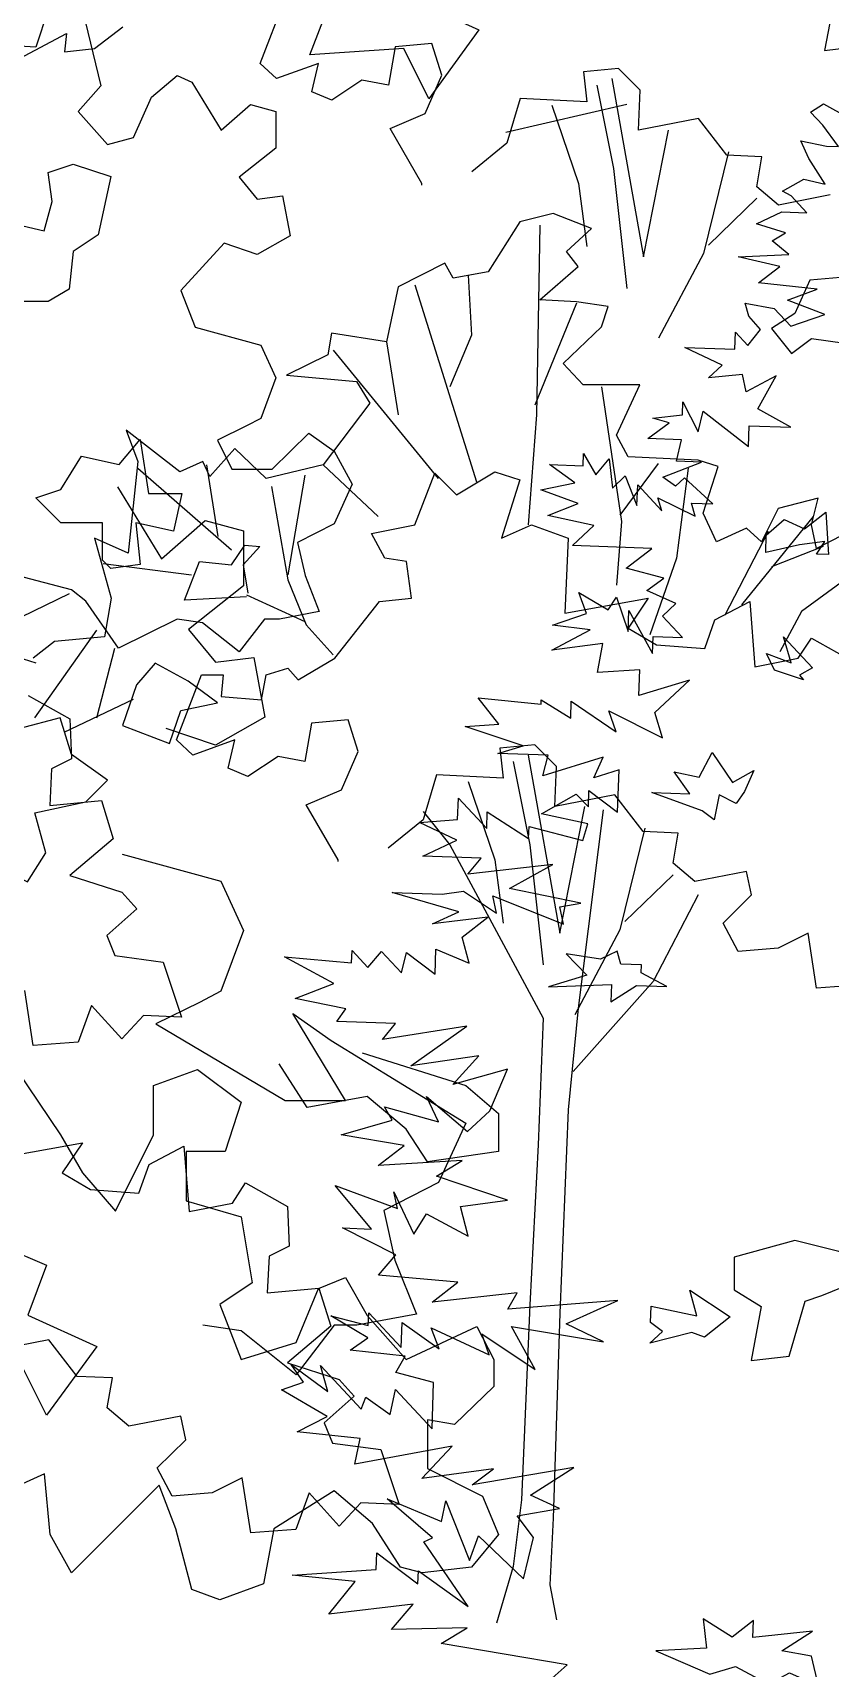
# Model space of a CAD drawing. Header units: inches. Extents: x 11.9 to 85.3, y 21.1 to 37.4.
# Drawn here: x 66.0236 to 66.2501, y 21.8291 to 22.2938 of the extents above; entities that cross this region are included whole.
import ezdxf

# ---------------------------------------------------------------- set-up
doc = ezdxf.new("R2010")
doc.units = ezdxf.units.IN
doc.header["$MEASUREMENT"] = 0
doc.layers.add('CAY', color=94, linetype='Continuous')
doc.layers.add('CAY-3', color=61, linetype='Continuous')

# ---------------------------------------------------------------- blocks, each defined once
blk = doc.blocks.new('A$C76451831')
at = {"layer": 'CAY'}
for p, q in [((4929.6, 1084.7), (4941, 1036.7)), ((5268.6, 1047.8), (5246.4, 1045.7)), ((5246.4, 1045.7), (5248.5, 1026.7)), ((5282.3, 1034.1), (5268.6, 1047.8)), ((4941, 1036.7), (4926.8, 1020.6)), ((4973.2, 1029.6), (4989.3, 1043.4)), ((4989.3, 1043.4), (4998.7, 1039.1)), ((4998.7, 1039.1), (5017.2, 1008.8)), ((4961.8, 1004.1), (4973.2, 1029.6)), ((5017.2, 1008.8), (5035.7, 1024.9)), ((5035.7, 1024.9), (5051.8, 1020.6)), ((5273.8, 1025), (5197.2, 1007.3)), ((5206.3, 1028.8), (5197.9, 1000.4)), ((5248.5, 1026.7), (5206.3, 1028.8)), ((5281.2, 1008.8), (5282.3, 1034.1)), ((5390, 1020.2), (5398.3, 1025.4)), ((5398.3, 1025.4), (5413.9, 1016.7)), ((4926.8, 1020.6), (4945.3, 999.7)), ((5051.8, 1020.6), (5051.8, 997.4)), ((5319.2, 1016.2), (5281.2, 1008.8)), ((5337.1, 993), (5319.2, 1016.2)), ((5397.8, 1011.8), (5390, 1020.2)), ((5407.8, 998.3), (5397.8, 1011.8)), ((4945.3, 999.7), (4961.8, 1004.1)), ((5051.8, 997.4), (5028.6, 978.9)), ((5197.9, 1000.4), (5175.7, 982.4)), ((5389, 990.8), (5383.9, 1001.9)), ((5383.9, 1001.9), (5400.1, 998.6)), ((5400.1, 998.6), (5407.8, 998.3)), ((5359.3, 991.9), (5337.1, 993)), ((5356.1, 972.9), (5359.3, 991.9)), ((5399.3, 974.6), (5389, 990.8)), ((5028.6, 978.9), (5040, 965.1)), ((5372.4, 970.1), (5385.8, 977.8)), ((5385.8, 977.8), (5399.3, 974.6)), ((5040, 965.1), (5056.1, 967.1)), ((5056.1, 967.1), (5060.8, 941.9)), ((5369.8, 961.3), (5356.1, 972.9)), ((5402.5, 967.7), (5369.8, 961.3)), ((5377.7, 967.2), (5372.4, 970.1)), ((5387.7, 956.4), (5377.7, 967.2)), ((5355.8, 949.4), (5371.9, 957)), ((5371.9, 957), (5387.7, 956.4)), ((5374.2, 943.7), (5355.8, 949.4)), ((5365.8, 938.6), (5374.2, 943.7)), ((5019.2, 937.2), (4991.7, 907.3)), ((5040, 930.1), (5019.2, 937.2)), ((5060.8, 941.9), (5040, 930.1)), ((5376.4, 930.1), (5365.8, 938.6)), ((5344.2, 928.5), (5376.4, 930.1)), ((5370.7, 922.5), (5344.2, 928.5)), ((5357.2, 912.1), (5370.7, 922.5)), ((5394.2, 908.1), (5357.2, 912.1)), ((4991.7, 907.3), (5000.7, 884.1)), ((5375.4, 901.1), (5394.2, 908.1)), ((5399.1, 892.1), (5375.4, 901.1)), ((5351, 891), (5348.6, 899.3)), ((5348.6, 899.3), (5367.1, 895.9)), ((5358.4, 882.6), (5351, 891)), ((5367.1, 895.9), (5377.5, 884.7)), ((5377.5, 884.7), (5399.1, 892.1)), ((5000.7, 884.1), (5042.4, 872.7)), ((5342.1, 870.1), (5342.5, 880.9)), ((5342.5, 880.9), (5350.4, 872.5)), ((5350.4, 872.5), (5358.4, 882.6)), ((5042.4, 872.7), (5051.8, 851.9)), ((5310.5, 871.2), (5342.1, 870.1)), ((5334.1, 859.9), (5310.5, 871.2)), ((5325.6, 852), (5334.1, 859.9)), ((5051.8, 851.9), (5042.4, 826.3)), ((5347, 854), (5325.6, 852)), ((5349.4, 843.1), (5347, 854)), ((5368.3, 853.3), (5349.4, 843.1)), ((5356.7, 832.4), (5368.3, 853.3)), ((5290.3, 826.5), (5309, 828.6)), ((5309, 828.6), (5309.3, 836.7)), ((5309.3, 836.7), (5319, 817.8)), ((5319, 817.8), (5322.2, 830.9)), ((5322.2, 830.9), (5350.9, 808.5)), ((5377.6, 820.8), (5356.7, 832.4)), ((5033.3, 821.6), (5014.8, 812.5)), ((5042.4, 826.3), (5033.3, 821.6)), ((5287.1, 813.5), (5300.6, 823.4)), ((5300.6, 823.4), (5290.3, 826.5)), ((5350.9, 808.5), (5351.3, 821.7)), ((5351.3, 821.7), (5377.6, 820.8)), ((5014.8, 812.5), (5023.9, 794.1)), ((5049.4, 794.1), (5072.6, 816.9)), ((5072.6, 816.9), (5088.7, 805.5)), ((5308.4, 812.7), (5287.1, 813.5)), ((5305.2, 799.3), (5308.4, 812.7)), ((5088.7, 805.5), (5100.1, 784.6)), ((5246.2, 796.3), (5246.5, 804)), ((5246.5, 804), (5254.2, 790.6)), ((5254.2, 790.6), (5262.7, 800.7)), ((5262.7, 800.7), (5264.7, 782.1)), ((5296.7, 789.1), (5321.1, 798.7)), ((5321.1, 798.7), (5305.2, 799.3)), ((5023.9, 794.1), (5049.4, 794.1)), ((5240.9, 785.6), (5224.9, 797.1)), ((5224.9, 797.1), (5246.2, 796.3)), ((5264.7, 782.1), (5272.7, 790)), ((5272.7, 790), (5280.2, 771.1)), ((5304.7, 783.4), (5296.7, 789.1)), ((5310.3, 788.7), (5304.7, 783.4)), ((5328.3, 772.2), (5310.3, 788.7)), ((4951.7, 782.9), (4979.4, 737.5)), ((5100.1, 784.6), (5088.7, 759.5)), ((5219.4, 781), (5240.9, 785.6)), ((5243.1, 772.4), (5219.4, 781)), ((5280.2, 771.1), (5280.7, 784.3)), ((5280.7, 784.3), (5296, 767.8)), ((5223.8, 764.9), (5243.1, 772.4)), ((5296, 767.8), (5293.5, 776.1)), ((5293.5, 776.1), (5317.1, 764.4)), ((5314.7, 772.6), (5328.3, 772.2)), ((5317.1, 764.4), (5314.7, 772.6)), ((4979.4, 737.5), (5007.1, 761.7)), ((5007.1, 761.7), (5031.3, 755.2)), ((5088.7, 759.5), (5065.6, 747.7)), ((5253, 758.5), (5223.8, 764.9)), ((5239.5, 745.8), (5253, 758.5)), ((5031.3, 755.2), (5031.3, 720.4)), ((5065.6, 747.7), (5070.3, 726.8)), ((5289.7, 744), (5239.5, 745.8)), ((5273.4, 731.5), (5289.7, 744)), ((4922.5, 717.8), (4887.9, 726.8)), ((5070.3, 726.8), (5079.3, 704)), ((5297.2, 725.2), (5273.4, 731.5)), ((5286.5, 717.4), (5297.2, 725.2)), ((4825.4, 669), (4921.3, 715.4)), ((4931.5, 710.7), (4922.5, 717.8)), ((5031.3, 720.4), (4996.5, 692.7)), ((5248.4, 702.9), (5243.4, 716.2)), ((5243.4, 716.2), (5262.1, 705.1)), ((5304.8, 709.1), (5286.5, 717.4)), ((4952.3, 680.8), (4931.5, 710.7)), ((5079.3, 704), (5054.2, 699.3)), ((5262.1, 705.1), (5267.3, 713.1)), ((5267.3, 713.1), (5274.7, 691.5)), ((5274.7, 691.5), (5275.2, 704.7)), ((5275.2, 704.7), (5290.1, 677.4)), ((5296.4, 701.2), (5304.8, 709.1)), ((4989.3, 699.3), (4952.3, 680.8)), ((5005.4, 696.9), (4989.3, 699.3)), ((5028.6, 678.5), (5005.4, 696.9)), ((5044.7, 699.3), (5028.6, 678.5)), ((5054.2, 699.3), (5044.7, 699.3)), ((5226.8, 695.5), (5248.4, 702.9)), ((5250.7, 692.4), (5226.8, 695.5)), ((5309, 687.6), (5296.4, 701.2)), ((4899.3, 636.8), (4938.6, 692.2)), ((4996.5, 692.7), (5013.6, 672)), ((5226.3, 679.6), (5250.7, 692.4)), ((5258.6, 683.9), (5226.3, 679.6)), ((5255.2, 665.5), (5258.6, 683.9)), ((5290.1, 677.4), (5290.5, 688.3)), ((5290.5, 688.3), (5309, 687.6)), ((4938.6, 636.8), (4950, 680.8)), ((5013.6, 672), (5037.8, 675)), ((5037.8, 675), (5044.9, 637.2)), ((5282, 667.2), (5255.2, 665.5)), ((5281.5, 650.9), (5282, 667.2)), ((5313.5, 660.7), (5281.5, 650.9)), ((5291.5, 640.2), (5313.5, 660.7)), ((4917.8, 627.7), (4961.8, 648.6)), ((5179.9, 649.5), (5219.6, 645.4)), ((5192.9, 632.7), (5179.9, 649.5)), ((5219.6, 645.4), (5219.7, 648.1)), ((5219.7, 648.1), (5238.4, 636.6)), ((5238.4, 636.6), (5238.7, 647.4)), ((5238.7, 647.4), (5267.1, 627.9)), ((5044.9, 637.2), (5013.6, 619.5)), ((5171.6, 631.2), (5192.9, 632.7)), ((5262.5, 641.2), (5296.4, 624.1)), ((5267.1, 627.9), (5262.5, 641.2)), ((5296.4, 624.1), (5291.5, 640.2)), ((5013.6, 619.5), (4982.4, 630.1)), ((5208.3, 619), (5171.6, 631.2)), ((5192.3, 614.2), (5208.3, 619)), ((5224, 613.1), (5192.3, 614.2)), ((5220.8, 600), (5224, 613.1)), ((5258.8, 611.8), (5220.8, 600)), ((5252.9, 598.9), (5258.8, 611.8)), ((5268.9, 603.8), (5252.9, 598.9)), ((5268, 577.1), (5268.9, 603.8)), ((5249.5, 580.4), (5249.9, 590.8)), ((5249.9, 590.8), (5268, 577.1)), ((5166.8, 572.4), (5167.3, 586)), ((5167.3, 586), (5185.2, 566.8)), ((5219.9, 576), (5241.7, 588.4)), ((5241.7, 588.4), (5249.5, 580.4)), ((5142.7, 570.6), (5166.8, 572.4)), ((5166.3, 559.3), (5142.7, 570.6)), ((5185.2, 566.8), (5185.5, 577.2)), ((5185.5, 577.2), (5211.7, 560.4)), ((5249.2, 569.6), (5219.9, 576)), ((5246.1, 559.2), (5249.2, 569.6)), ((5144.7, 549.2), (5166.3, 559.3)), ((5211.7, 560.4), (5212, 568.1)), ((5212, 568.1), (5246.1, 559.2)), ((5181.8, 547.9), (5144.7, 549.2)), ((5173.3, 537.8), (5181.8, 547.9)), ((5227, 544), (5173.3, 537.8)), ((5199.7, 528.7), (5227, 544)), ((5244.7, 519.4), (5199.7, 528.7)), ((5125.3, 526.3), (5157, 525.2)), ((5167.5, 513.9), (5125.3, 526.3)), ((5157, 525.2), (5170.6, 527)), ((5170.6, 527), (5191.5, 513.1)), ((5189.1, 524.1), (5233.8, 506.2)), ((5191.5, 513.1), (5189.1, 524.1)), ((5231.5, 517.1), (5244.7, 519.4)), ((5150.9, 506.4), (5167.5, 513.9)), ((5185.9, 510.6), (5150.9, 506.4)), ((5169.6, 498), (5185.9, 510.6)), ((5233.8, 506.2), (5231.5, 517.1)), ((5174, 481.5), (5169.6, 498)), ((5099.7, 481.8), (5100, 489.5)), ((5100, 489.5), (5110.1, 478.8)), ((5110.1, 478.8), (5118.6, 488.9)), ((5118.6, 488.9), (5131.2, 475.3)), ((5131.2, 475.3), (5134.4, 488.3)), ((5134.4, 488.3), (5152.5, 474.6)), ((5152.5, 474.6), (5153.1, 490.4)), ((5153.1, 490.4), (5174, 481.5)), ((5057.3, 485.6), (5099.7, 481.8)), ((5088.4, 468.6), (5057.3, 485.6)), ((5064.1, 459.1), (5088.4, 468.6)), ((5096, 452.5), (5064.1, 459.1)), ((5062.5, 449.6), (5086.7, 432.5)), ((5090.3, 444.6), (5096, 452.5)), ((5127.4, 443.3), (5090.3, 444.6)), ((5119.3, 433.1), (5127.4, 443.3)), ((5172.7, 441.7), (5119.3, 433.1)), ((5137.3, 416.6), (5172.7, 441.7)), ((5180.2, 422.8), (5137.3, 416.6)), ((5163.7, 404.8), (5180.2, 422.8)), ((5198.4, 414.5), (5163.7, 404.8)), ((5187.1, 388.1), (5198.4, 414.5)), ((5154.7, 381.1), (5147.1, 397.2)), ((5147.1, 397.2), (5173, 375)), ((5120.6, 390.5), (5154.7, 381.1)), ((5125.3, 382.1), (5120.6, 390.5)), ((5173, 375), (5187.1, 388.1)), ((5093.2, 372.8), (5125.3, 382.1)), ((5132.9, 366), (5093.2, 372.8)), ((5171.9, 380.3), (5154.8, 342.6)), ((5116.6, 353.4), (5132.9, 366)), ((5169.7, 356.6), (5116.6, 353.4)), ((5153.5, 346.7), (5169.7, 356.6)), ((5154.8, 342.6), (5120.1, 324.9)), ((5198.3, 331.5), (5153.5, 346.7)), ((5112.4, 313.2), (5089.4, 340.8)), ((5089.4, 340.8), (5128.7, 326.2)), ((5126.4, 336.8), (5139.1, 310)), ((5128.7, 326.2), (5126.4, 336.8)), ((5168.7, 327.6), (5198.3, 331.5)), ((5120.1, 324.9), (5127.1, 293.6)), ((5139.1, 310), (5147.2, 322.9)), ((5147.2, 322.9), (5173.5, 308.8)), ((5173.5, 308.8), (5168.7, 327.6)), ((5093.9, 313.9), (5112.4, 313.2)), ((5127.7, 296.8), (5093.9, 313.9)), ((5116.8, 284), (5127.7, 296.8)), ((5127.1, 293.6), (5140.7, 259.4)), ((5167, 279.6), (5116.8, 284)), ((5150.7, 267), (5167, 279.6)), ((5204.4, 272.8), (5150.7, 267)), ((5198.6, 262.6), (5204.4, 272.8)), ((5140.7, 259.4), (5103, 252.3)), ((5110.3, 252.1), (5110.6, 260.2)), ((5110.6, 260.2), (5131.1, 238.2)), ((5268.1, 267.9), (5198.6, 262.6)), ((5235.4, 253.2), (5268.1, 267.9)), ((5029.8, 248.8), (5005.7, 252.3)), ((5064.6, 221), (5029.8, 248.8)), ((5088.8, 252.3), (5064.6, 221)), ((5110, 244.4), (5086.5, 258.4)), ((5086.5, 258.4), (5110.3, 252.1)), ((5103, 252.3), (5088.8, 252.3)), ((5131.1, 238.2), (5131.7, 254.1)), ((5131.7, 254.1), (5155.1, 237.4)), ((5155.1, 237.4), (5150.1, 250.7)), ((5150.1, 250.7), (5186.7, 233.6)), ((5200.9, 251.6), (5259, 241.9)), ((5215.8, 224.4), (5200.9, 251.6)), ((5259, 241.9), (5235.4, 253.2)), ((5098.9, 236.6), (5110, 244.4)), ((5186.7, 233.6), (5182.2, 246.9)), ((5182.2, 246.9), (5215.8, 224.4)), ((5133.6, 232.7), (5098.9, 236.6)), ((5127.8, 222.5), (5133.6, 232.7)), ((5069.2, 216.4), (5061.4, 227.5)), ((5061.4, 227.5), (5084.8, 210.4)), ((5080, 226.9), (5105.7, 199.2)), ((5084.8, 210.4), (5080, 226.9)), ((5151.6, 216.2), (5127.8, 222.5)), ((5055.4, 211.4), (5069.2, 216.4)), ((5084.3, 194.5), (5055.4, 211.4)), ((5124.2, 195.8), (5127.5, 211.6)), ((5127.5, 211.6), (5150.6, 186.8)), ((5150.6, 186.8), (5151.6, 216.2)), ((5105.7, 199.2), (5108.7, 206.8)), ((5108.7, 206.8), (5124.2, 195.8)), ((5065.3, 184.8), (5084.3, 194.5)), ((5105.1, 180.6), (5065.3, 184.8)), ((5101.8, 164.4), (5105.1, 180.6)), ((5163.4, 175.9), (5101.8, 164.4)), ((5144.1, 155.3), (5163.4, 175.9)), ((5189.6, 161.4), (5144.1, 155.3)), ((5240.4, 162.3), (5176.1, 151.4)), ((5176.1, 151.4), (5189.6, 161.4)), ((5213, 144.7), (5240.4, 162.3)), ((5150.9, 117.8), (5122.3, 142.4)), ((5122.3, 142.4), (5156.7, 128.1)), ((5156.7, 128.1), (5159.4, 141.1)), ((5159.4, 141.1), (5174.4, 103.4)), ((5204.4, 131.8), (5231.3, 136.3)), ((5231.3, 136.3), (5213, 144.7)), ((5214.8, 117.9), (5204.4, 131.8)), ((5145.4, 115.3), (5150.9, 117.8)), ((5173.4, 74.4), (5145.4, 115.3)), ((5174.4, 103.4), (5180, 119.1)), ((5180, 119.1), (5208.5, 91.8)), ((5208.5, 91.8), (5214.8, 117.9)), ((5115.3, 97.8), (5115.7, 108.2)), ((5115.7, 108.2), (5141.7, 88.7)), ((5062.2, 94.2), (5115.3, 97.8)), ((5101.9, 90.1), (5062.2, 94.2)), ((5141.7, 88.7), (5142, 96.8)), ((5142, 96.8), (5173.4, 74.4)), ((5085.3, 69.4), (5101.9, 90.1)), ((5138.6, 75.7), (5085.3, 69.4)), ((5124.9, 59.8), (5138.6, 75.7)), ((5172.9, 60.9), (5124.9, 59.8)), ((5156.3, 51), (5172.9, 60.9)), ((5236, 37.4), (5156.3, 51)), ((5224.8, 27.3), (5236, 37.4))]:
    blk.add_line(p, q, dxfattribs=at)
for points in [[(530, 749.3), (509.9, 755.6)], [(519.4, 1132.1), (549, 1147.9), (547.9, 1136.3), (566.9, 1138.4), (584.8, 1152.1)], [(5144.1, 974), (5144.1, 975), (5124.1, 1009.8), (5146.2, 1019.3), (5156.8, 1043.6), (5150.4, 1063.6), (5127.2, 1061.5), (5123, 1037.3), (5106.1, 1040.4), (5087.2, 1027.8), (5074.5, 1033.1), (5078.7, 1051), (5052.3, 1041.5), (5041.8, 1051), (5057.6, 1092.1)], [(5254.8, 1037.3), (5265.4, 984.5), (5273.8, 908.6)], [(5264.3, 1041.5), (5284.4, 928.6), (5300.2, 1008.8)], [(1043.6, 993.9), (1019.3, 991.8), (1009.9, 970.7), (995.1, 961.2), (1007.7, 945.4), (1020.4, 954.9), (1041.5, 951.8)], [(1040.4, 830.5), (1023.6, 822), (1020.4, 836.8), (1024.6, 853.7), (999.3, 847.3), (988.8, 826.2), (979.3, 834.7), (960.3, 826.2), (951.8, 844.2), (961.3, 873.7), (948.7, 877.9), (904.4, 880), (897, 893.7), (911.8, 925.4), (875.9, 925.4), (863.3, 939.1), (887.5, 962.3), (891.7, 975), (871.7, 978.1), (848.5, 979.2), (872.7, 1000.3), (865.4, 1009.8), (881.2, 1024.5), (856.9, 1034), (835.8, 1028.7), (815.8, 997.1), (793.6, 992.9), (788.4, 1002.4), (758.8, 987.6), (751.5, 952.8), (716.7, 958.1), (714.5, 944.4), (688.2, 931.7), (732.5, 927.5), (740.9, 913.8), (711.4, 874.8), (675.5, 866.3), (655.5, 885.3), (639.7, 867.4), (635.4, 876.9), (620.7, 870.5), (586.9, 896.9), (594.3, 876.9), (588, 818.9), (566.9, 828.4), (577.4, 790.4), (573.2, 766.1), (541.6, 763), (527.9, 752.4)], [(848.5, 1026.6), (846.4, 906.4), (841.1, 836.8)], [(5226.4, 1024.6), (5243.2, 975), (5248.5, 935)], [(803.1, 995), (805.2, 957), (791.5, 924.3)], [(5338.2, 995.1), (5322.3, 930.7), (5293.9, 877)], [(769.4, 988.7), (808.4, 864.2)], [(871.7, 977.1), (845.3, 912.7)], [(5356.1, 965.6), (5325.5, 936)], [(751.5, 952.8), (758.8, 906.4)], [(717.7, 947.5), (784.2, 866.3)], [(887.5, 924.3), (900.2, 838.9), (897, 798.8)], [(594.3, 872.7), (653.4, 821)], [(634.4, 741.9), (648.1, 741.9), (647, 728.2), (672.4, 726.1), (675.5, 741.9), (689.2, 746.1), (695.6, 738.7), (718.8, 752.4), (747.2, 788.3), (767.3, 790.4), (764.1, 813.6), (750.4, 815.7), (742, 831.5), (769.4, 836.8), (782, 869.5), (795.8, 855.8), (820, 870.5), (835.8, 865.3), (824.2, 828.4), (843.2, 836.8), (866.4, 828.4), (864.3, 780.9), (917, 790.4), (904.4, 771.4), (922.3, 760.9), (952.9, 758.7), (959.2, 776.7), (981.4, 788.3), (984.5, 747.1), (1012, 752.4), (1020.4, 765.1), (1046.8, 750.3)], [(1052, 545.7), (1023.6, 543.6), (1018.3, 578.4), (999.3, 568.9), (974, 566.8), (964.5, 584.7), (982.4, 602.7), (979.3, 617.4), (946.6, 611.1), (932.9, 622.7), (936, 641.7), (913.9, 642.7), (895.9, 665.9), (858, 658.6), (859, 683.9), (845.3, 697.6), (823.2, 695.5), (825.3, 676.5), (783.1, 678.6), (774.7, 650.1), (752.5, 632.2)], [(637.6, 874.8), (644.9, 829.4)], [(711.4, 874.8), (746.2, 842.1)], [(923.4, 875.8), (899.1, 843.1)], [(942.4, 872.7), (935, 815.7), (918.1, 767.2)], [(678.7, 861.1), (689.2, 802), (700.8, 773.5), (717.7, 754.5)], [(699.8, 868.4), (689.2, 805.2)], [(1021.5, 842.1), (976.1, 786.2)], [(993, 832.6), (965.6, 779.8)], [(1074.2, 829.4), (1041.5, 802), (1014.1, 782), (1000.4, 756.6)], [(662.9, 791.4), (623.8, 789.3), (633.3, 813.6), (653.4, 811.5), (661.8, 824.1), (671.3, 823.1), (660.8, 811.5), (663.9, 793.6)], [(1027.8, 823.1), (995.1, 810.4)], [(572.2, 812.5), (628.1, 805.2)], [(662.9, 792.5), (699.8, 775.6)], [(720.9, 623.7), (720.9, 624.8), (700.8, 659.6), (723, 669.1), (733.5, 693.4), (727.2, 713.4), (704, 711.3), (699.8, 687), (682.9, 690.2), (663.9, 677.5), (651.3, 682.8), (655.5, 700.7), (629.1, 691.2), (618.6, 700.7), (634.4, 741.9)], [(831.6, 687), (842.2, 634.3), (850.6, 558.4)], [(841.1, 691.2), (861.1, 578.4), (877, 658.6)], [(803.1, 674.4), (820, 624.8), (825.3, 584.7)], [(774.7, 655.4), (791.5, 634.3), (850.6, 524.6), (847.4, 444.5), (842.2, 343.2), (836.9, 219.8), (831.6, 177.6), (821.1, 141.8)], [(888.6, 656.4), (872.7, 530.9), (866.4, 466.6), (861.1, 337.9), (856.9, 208.2), (854.8, 166), (859, 143.9)], [(914.9, 644.8), (899.1, 580.5), (870.6, 526.7)], [(932.9, 615.3), (902.3, 585.8)], [(948.7, 602.7), (920.2, 547.8), (869.6, 490.9)]]:
    blk.add_lwpolyline(points, dxfattribs=at)
for points in [[(722.8, 1185.8), (750.5, 1213.5), (778.2, 1201.7), (766.3, 1170), (809.9, 1150.2), (778.2, 1106.6), (762.4, 1138.3), (703, 1134.3)], [(4862.9, 1119.3), (4873.5, 1124.6), (4873.5, 1103.5), (4884.1, 1103.5), (4892, 1079.7), (4907.8, 1085), (4899.9, 1061.2), (4857.7, 1063.9), (4849.7, 1055.9), (4841.8, 1095.6), (4849.7, 1095.6)], [(4865.6, 929.2), (4870.9, 953), (4905.2, 945.1), (4910.4, 963.5), (4907.8, 982), (4923.6, 987.3), (4947.4, 979.4), (4939.5, 942.4), (4923.6, 931.9), (4921, 908.1), (4907.8, 900.2), (4873.5, 900.2)], [(4915.7, 781.4), (4928.9, 802.5), (4952.7, 797.2), (4965.9, 813), (4971.2, 778.7), (4992.3, 778.7), (4987, 755), (4963.2, 760.2), (4965.9, 733.8), (4947.4, 731.2), (4942.1, 736.5), (4942.1, 760.2), (4915.7, 760.2), (4899.9, 776.1)], [(5401.5, 740.1), (5393.8, 740.4), (5399.1, 748.4), (5383.1, 746.2), (5361.7, 741.5), (5362, 752.4), (5373.3, 762.4), (5386.2, 756.5), (5399.7, 766.9)], [(5385.6, 660.9), (5367.2, 667), (5362.2, 677.6), (5377.8, 671.6), (5372.9, 688.1), (5391.3, 668.4), (5383, 663.7)], [(4892.2, 660), (4885.5, 671.4), (4869.4, 671.4), (4869.4, 643.8), (4852.9, 632), (4836.8, 636.8), (4843.9, 609.2), (4871.4, 606.9), (4880.8, 586), (4862.3, 574.6), (4862.3, 553.8), (4871.4, 544.4), (4894.6, 533), (4906.4, 551.4), (4899.3, 576.6), (4931.5, 583.7), (4945.3, 597.4), (4922.5, 613.6), (4915.4, 636.8), (4889.8, 630.1)], [(4975.5, 671.4), (4963.7, 657.6), (4954.7, 632), (4984.6, 620.6), (4991.7, 641.5), (5014.8, 646.2), (4996.4, 660)], [(5321.5, 577.9), (5289.7, 589.5), (5313.7, 588.6), (5303.8, 602.6), (5319.5, 599.3), (5327.8, 614.9), (5340.7, 595.8), (5354.1, 603.5), (5348.2, 590.1), (5343, 582.6), (5332.3, 588), (5329, 572.2)], [(5270.1, 480.9), (5267.7, 489.1), (5257.1, 484.1), (5235.4, 487.5), (5248.5, 473.9), (5224.3, 466.6), (5264.2, 467.9), (5263.8, 457.1), (5280, 467.4), (5299.1, 466.7), (5283, 475.4), (5283.2, 480.4)], [(1037.6, 376.9), (1009.9, 384), (971.5, 373.4), (971.5, 352.7), (988.6, 342.1), (982.2, 307.9), (1006.3, 310.8), (1016.4, 345.6), (1027, 349.2), (1061.8, 363.3)], [(5288.9, 254), (5289.3, 264.4), (5318.1, 258.4), (5313.6, 274.5), (5339.3, 257.7), (5323, 244.7), (5315, 247.7), (5288.4, 240.9), (5296.4, 248.3)], [(5395.1, 24.1), (5390.7, 42.8), (5371.8, 46.2), (5391.3, 58.7), (5353.5, 54.6), (5353.9, 65.4), (5340.4, 55), (5322.2, 66.5), (5324.3, 47.9), (5292.1, 46.3), (5326.4, 31.5), (5342.5, 36.4), (5363.4, 25.2), (5376.8, 32.4)]]:
    blk.add_lwpolyline(points, close=True, dxfattribs=at)
at = {"layer": 'CAY-3'}
for p, q in [((4954.6, 550.5), (5017.1, 533.4)), ((5017.1, 533.4), (5031.3, 502.1)), ((736.2, 502.8), (801.7, 482.1)), ((5031.3, 502.1), (5017.1, 463.8)), ((517.5, 492.2), (545.2, 450.9)), ((604.1, 482.1), (631.9, 492.2)), ((631.9, 492.2), (659.6, 471.5)), ((701.4, 468), (683.7, 495.7)), ((604.1, 450.9), (604.1, 482.1)), ((801.7, 482.1), (822.3, 464.4)), ((659.6, 471.5), (649.5, 440.3)), ((739.2, 475.1), (701.4, 468)), ((763.9, 454.4), (739.2, 475.1)), ((822.3, 464.4), (822.3, 440.3)), ((5003.6, 456.7), (4975.9, 443.1)), ((5017.1, 463.8), (5003.6, 456.7)), ((545.2, 450.9), (559.3, 426.7)), ((580, 402.5), (604.1, 450.9)), ((777.5, 433.8), (763.9, 454.4)), ((5095.9, 394.5), (5062.5, 449.6)), ((624.8, 440.3), (624.8, 409)), ((649.5, 440.3), (624.8, 440.3)), ((822.3, 440.3), (777.5, 433.8)), ((4975.9, 443.1), (5057.6, 394.5)), ((559.3, 426.7), (580, 402.5)), ((5086.7, 432.5), (5171.9, 380.3)), ((624.8, 409), (659.6, 399)), ((659.6, 399), (666.6, 357.1)), ((5057.6, 394.5), (5095.9, 394.5)), ((666.6, 357.1), (646, 343.5)), ((694.4, 319.3), (708.5, 353.5)), ((708.5, 353.5), (725.6, 360.6)), ((725.6, 360.6), (739.2, 336.4)), ((646, 343.5), (659.6, 308.7)), ((739.2, 336.4), (763.9, 308.7)), ((763.9, 308.7), (808.7, 329.4)), ((808.7, 329.4), (819.4, 308.7)), ((659.6, 308.7), (694.4, 319.3)), ((819.4, 308.7), (819.4, 291.6)), ((819.4, 291.6), (794.6, 267.4)), ((794.6, 267.4), (777.5, 270.4)), ((777.5, 270.4), (777.5, 239.7)), ((777.5, 239.7), (812.3, 222)), ((535.2, 236.2), (503.9, 222)), ((538.7, 197.8), (535.2, 236.2)), ((607.7, 229.1), (583.5, 204.9)), ((618.3, 201.4), (607.7, 229.1)), ((718.5, 225.5), (680.2, 201.4)), ((742.7, 204.9), (718.5, 225.5)), ((812.3, 222), (822.3, 197.8)), ((552.3, 173.6), (538.7, 197.8)), ((583.5, 204.9), (552.3, 173.6)), ((628.3, 163), (618.3, 201.4)), ((680.2, 201.4), (673.7, 166.6)), ((760.4, 177.2), (742.7, 204.9)), ((822.3, 197.8), (805.2, 177.2)), ((774, 173.6), (760.4, 177.2)), ((805.2, 177.2), (774, 173.6)), ((673.7, 166.6), (646, 156.5)), ((646, 156.5), (628.3, 163))]:
    blk.add_line(p, q, dxfattribs=at)
for points in [[(524.9, 728.8), (551.3, 714.1), (552.3, 688.8), (539.7, 682.4), (538.6, 659.2), (571.3, 662.4), (578.7, 638.1), (551.3, 614.9), (584, 604.4), (593.5, 593.8), (574.5, 577), (579.7, 564.3), (610.3, 560.1), (621.9, 525.3), (597.7, 526.3), (584, 511.6), (565, 532.7), (556.5, 509.5), (528.1, 507.4), (522.8, 542.2)], [(4876.6, 358.2), (4929.4, 367.7), (4916.7, 348.7), (4934.6, 338.2), (4965.2, 336), (4971.6, 354), (4993.7, 365.6), (4996.9, 324.4), (5024.3, 329.7), (5032.7, 342.4), (5059.1, 327.6), (5060.2, 302.3), (5047.5, 296), (5046.4, 272.8), (5079.1, 275.9), (5086.5, 251.7), (5059.1, 228.5), (5091.8, 217.9), (5101.3, 207.4), (5082.3, 190.5), (5087.6, 177.8), (5118.2, 173.6), (5129.8, 138.8), (5105.5, 139.9), (5091.8, 125.1), (5072.8, 146.2), (5064.4, 123), (5035.9, 120.9), (5030.6, 155.7), (5011.6, 146.2), (4986.3, 144.1), (4976.8, 162), (4994.8, 179.9), (4991.6, 194.7), (4958.9, 188.4), (4945.2, 200), (4948.4, 219), (4926.2, 220), (4908.3, 243.2), (4870.3, 235.8)]]:
    blk.add_lwpolyline(points, dxfattribs=at)
for points in [[(481.1, 352.5), (508.8, 380.2), (536.5, 368.3), (524.6, 336.6), (568.2, 316.8), (536.5, 273.3), (520.7, 305), (461.3, 301)], [(167.4, 183.7), (139.7, 190.7), (101.4, 180.1), (101.4, 159.5), (118.5, 148.9), (112, 114.6), (136.2, 117.6), (146.2, 152.4), (156.8, 155.9), (191.6, 170.1)]]:
    blk.add_lwpolyline(points, close=True, dxfattribs=at)

msp = doc.modelspace()

# ---------------------------------------------------------------- block references
at = {"layer": 'CAY', "xscale": 0.0004489089019145984, "yscale": 0.0004489089019145984, "zscale": 0.0004489089019145984}
for p in [(66.19827, 22.2373), (63.82489, 21.8133), (65.78675, 21.77831)]:
    msp.add_blockref('A$C76451831', p, dxfattribs=at)

doc.saveas('drawing.dxf')
